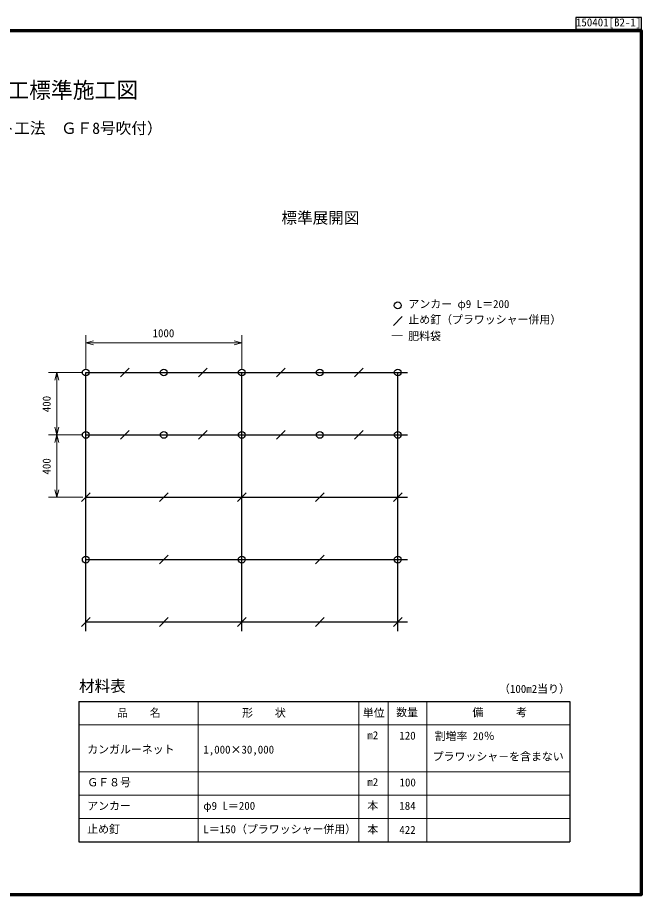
# Model space of a CAD drawing. Units: millimetres, scale not verified. Extents: x 200 to 8200, y 200 to 5825.
# Drawn here: x 4200 to 8200, y 200 to 5825 of the extents above; entities that cross this region are included whole.
import ezdxf
from ezdxf.enums import TextEntityAlignment as Align

# ---------------------------------------------------------------- set-up
doc = ezdxf.new("R2010")
doc.units = ezdxf.units.MM
doc.header["$LTSCALE"] = 20
for name, color, linetype, lineweight in [('C-DOC', 3, 'Continuous', 25), ('C-MTR-FRAM', 5, 'Continuous', 25), ('C-MTR-LINE', 5, 'Continuous', 13), ('C-STR', 7, 'Continuous', 25), ('C-STR-DIM', 1, 'Continuous', 13), ('C-TTL', 2, 'Continuous', 70), ('C-TTL-TXT', 7, 'Continuous', 25)]:
    doc.layers.add(name, color=color, linetype=linetype, lineweight=lineweight)
doc.layers.add('C-MTR-TXT', color=5, linetype='Continuous')
doc.styles.add('ＭＳ ゴシック', font='')
doc.styles.get('ＭＳ ゴシック').set_extended_font_data('MS Gothic')

msp = doc.modelspace()

# ---------------------------------------------------------------- linework, layer by layer
at = {"layer": 'C-DOC'}
for p, q in [((7780, 5825), (7780, 5750)), ((8200, 5825), (7780, 5825)), ((8200, 5750), (8200, 5825)), ((7780, 5750), (8200, 5750))]:
    msp.add_line(p, q, dxfattribs=at)
at = {"layer": 'C-MTR-FRAM'}
for p, q in [((4593.72, 1437.6), (7741.77, 1437.6)), ((4593.72, 1437.6), (4593.72, 537.6)), ((7741.77, 1437.6), (7741.77, 537.6)), ((4593.72, 537.6), (7741.77, 537.6))]:
    msp.add_line(p, q, dxfattribs=at)
at = {"layer": 'C-MTR-LINE'}
for p, q in [((5357.97, 1437.6), (5357.97, 537.6)), ((6387.18, 1437.6), (6387.18, 537.6)), ((6577.18, 1437.6), (6577.18, 537.6)), ((6823.18, 1437.6), (6823.18, 537.6)), ((4593.72, 1287.6), (7741.77, 1287.6)), ((4593.72, 987.6), (7741.77, 987.6)), ((4593.72, 837.6), (7202.72, 837.6)), ((4643.07, 837.6), (7741.77, 837.6)), ((4593.72, 687.6), (7741.77, 687.6))]:
    msp.add_line(p, q, dxfattribs=at)
at = {"layer": 'C-STR'}
for p, q in [((4637.63, 1888.11), (4637.63, 3548.11)), ((4859.35, 3519.83), (4915.91, 3576.39)), ((5359.35, 3519.83), (5415.91, 3576.39)), ((5637.63, 1888.11), (5637.63, 3548.11)), ((5859.35, 3519.83), (5915.91, 3576.39)), ((6359.35, 3519.83), (6415.91, 3576.39)), ((6637.63, 1888.11), (6637.63, 3548.11)), ((4859.35, 3119.83), (4915.91, 3176.39)), ((5359.35, 3119.83), (5415.91, 3176.39)), ((5859.35, 3119.83), (5915.91, 3176.39)), ((6359.35, 3119.83), (6415.91, 3176.39)), ((4609.35, 2719.83), (4665.91, 2776.39)), ((5109.35, 2719.83), (5165.91, 2776.39)), ((5609.35, 2719.83), (5665.91, 2776.39)), ((6109.35, 2719.83), (6165.91, 2776.39)), ((6609.35, 2719.83), (6665.91, 2776.39)), ((5109.35, 2319.83), (5165.91, 2376.39)), ((6109.35, 2319.83), (6165.91, 2376.39)), ((4609.35, 1919.83), (4665.91, 1976.39)), ((5109.35, 1919.83), (5165.91, 1976.39)), ((5609.35, 1919.83), (5665.91, 1976.39)), ((6109.35, 1919.83), (6165.91, 1976.39)), ((6609.35, 1919.83), (6665.91, 1976.39))]:
    msp.add_line(p, q, dxfattribs=at)
at = {"layer": 'C-STR', "color": 3}
for p, q in [((4637.63, 3548.11), (6700.63, 3548.11)), ((4637.63, 3148.11), (6700.63, 3148.11)), ((4637.63, 2748.11), (6700.63, 2748.11)), ((4637.63, 2348.11), (6700.63, 2348.11)), ((4637.63, 1948.11), (6700.63, 1948.11))]:
    msp.add_line(p, q, dxfattribs=at)
at = {"layer": 'C-STR'}
for centre in [(4637.63, 3548.11), (5137.63, 3548.11), (5637.63, 3548.11), (6137.63, 3548.11), (6637.63, 3548.11), (4637.63, 3148.11), (5137.63, 3148.11), (5637.63, 3148.11), (6137.63, 3148.11), (6637.63, 3148.11), (4637.63, 2348.11), (5637.63, 2348.11), (6637.63, 2348.11)]:
    msp.add_circle(centre, 22, dxfattribs=at)
at = {"layer": 'C-STR-DIM'}
for p, q in [((4637.63, 3568.11), (4637.63, 3788.11)), ((5637.63, 3568.11), (5637.63, 3788.11)), ((4637.63, 3739.11), (4685.93, 3752.05)), ((4637.63, 3739.11), (4685.93, 3726.17)), ((4637.63, 3739.11), (5637.63, 3739.11)), ((4637.63, 3728.11), (4637.63, 3699.11)), ((5637.63, 3739.11), (5589.33, 3752.05)), ((5637.63, 3739.11), (5589.33, 3726.17)), ((5637.63, 3728.11), (5637.63, 3699.11)), ((4617.63, 3548.11), (4397.63, 3548.11)), ((4451.02, 3548.11), (4438.08, 3499.81)), ((4451.02, 3148.11), (4451.02, 3548.11)), ((4451.02, 3548.11), (4463.96, 3499.81)), ((4451.02, 3148.11), (4438.08, 3196.41)), ((4451.02, 3148.11), (4463.96, 3196.41)), ((4617.63, 3148.11), (4397.63, 3148.11)), ((4451.02, 3148.11), (4438.08, 3099.81)), ((4451.02, 2748.11), (4451.02, 3148.11)), ((4451.02, 3148.11), (4463.96, 3099.81)), ((4451.02, 2748.11), (4438.08, 2796.41)), ((4451.02, 2748.11), (4463.96, 2796.41)), ((4617.63, 2748.11), (4397.63, 2748.11))]:
    msp.add_line(p, q, dxfattribs=at)
at = {"layer": 'C-TTL'}
msp.add_lwpolyline([(200, 200), (8200, 200), (8200, 5740), (200, 5740)], close=True, dxfattribs=at)
at = {"layer": 'C-TTL-TXT'}
msp.add_line((6609.35, 3850.53), (6665.91, 3907.09), dxfattribs=at)
msp.add_circle((6637.63, 3978.81), 22, dxfattribs=at)

# ---------------------------------------------------------------- texts
at = {"layer": 'C-DOC', "style": 'ＭＳ ゴシック'}
msp.add_text('150401[B2-1]', height=51.32, dxfattribs=at).set_placement((7780, 5753), align=Align.BOTTOM_LEFT)
at = {"layer": 'C-MTR-TXT', "style": 'ＭＳ ゴシック'}
for s, p in [('品\u3000\u3000名', (4837.62, 1323.78)), ('形\u3000\u3000状', (5639.61, 1323.78)), ('単位', (6413.45, 1323.45)), ('数量', (6627.59, 1327.6)), ('備\u3000\u3000\u3000考', (7116.15, 1327.6)), ('m2', (6442.39, 1179.99)), ('120', (6647.58, 1177.6)), ('割増率 20％', (6874.18, 1174.6)), ('カンガルーネット', (4646.72, 1089.45)), ('1,000×30,000', (5390.99, 1088.21)), ('プラワッシャ－を含まない', (6861.52, 1043.91)), ('ＧＦ８号', (4646.72, 877.99)), ('m2', (6442.39, 879.99)), ('100', (6648.92, 877.6)), ('アンカー', (4646.72, 726.99)), ('φ9 L＝200', (5390.99, 727.6)), ('本', (6442.39, 728.99)), ('184', (6647.58, 727.6)), ('止め釘', (4646.72, 577.99)), ('L＝150（プラワッシャー併用）', (5390.99, 577.6)), ('本', (6442.39, 575.99)), ('422', (6647.58, 572.85))]:
    msp.add_text(s, height=51.32, dxfattribs=at).set_placement(p, align=Align.BOTTOM_LEFT)
at = {"layer": 'C-STR-DIM', "color": 7, "style": 'ＭＳ ゴシック'}
for s, p in [('アンカー φ9 L＝200', (6705.75, 3946.31)), ('止め釘（プラワッシャー併用）', (6705.75, 3846.31)), ('1000', (5065.49, 3759.11)), ('肥料袋', (6704.48, 3740.66))]:
    msp.add_text(s, height=51.32, dxfattribs=at).set_placement(p, align=Align.BOTTOM_LEFT)
for p in [(4427.27, 3293.48), (4427.27, 2893.48)]:
    msp.add_text('400', height=51.32, rotation=90, dxfattribs=at).set_placement(p, align=Align.BOTTOM_LEFT)
at = {"layer": 'C-STR-DIM', "color": 5, "style": 'ＭＳ ゴシック'}
msp.add_text('（100m2当り）', height=51.32, dxfattribs=at).set_placement((7286.77, 1477.6), align=Align.BOTTOM_LEFT)
at = {"layer": 'C-TTL-TXT', "color": 3, "style": 'ＭＳ ゴシック'}
for s, height, p in [('植生ネット工標準施工図', 102.6, (4204.01, 5277.36)), ('（カンガル－ネット工法\u3000ＧＦ8号吹付）', 73.31, (4204.01, 5056.55))]:
    msp.add_text(s, height=height, dxfattribs=at).set_placement(p, align=Align.BOTTOM_CENTER)
at = {"layer": 'C-TTL-TXT', "style": 'ＭＳ ゴシック'}
msp.add_text('標準展開図', height=73.31, dxfattribs=at).set_placement((5891.75, 4481.67), align=Align.BOTTOM_LEFT)
at = {"layer": 'C-TTL-TXT', "color": 3, "style": 'ＭＳ ゴシック', "width": 1.2}
msp.add_text('―', height=51.32, dxfattribs=at).set_placement((6592.36, 3744.66), align=Align.BOTTOM_LEFT)
at = {"layer": 'C-TTL-TXT', "color": 5, "style": 'ＭＳ ゴシック'}
msp.add_text('材料表', height=73.31, dxfattribs=at).set_placement((4593.72, 1477.6), align=Align.BOTTOM_LEFT)

doc.saveas('drawing.dxf')
